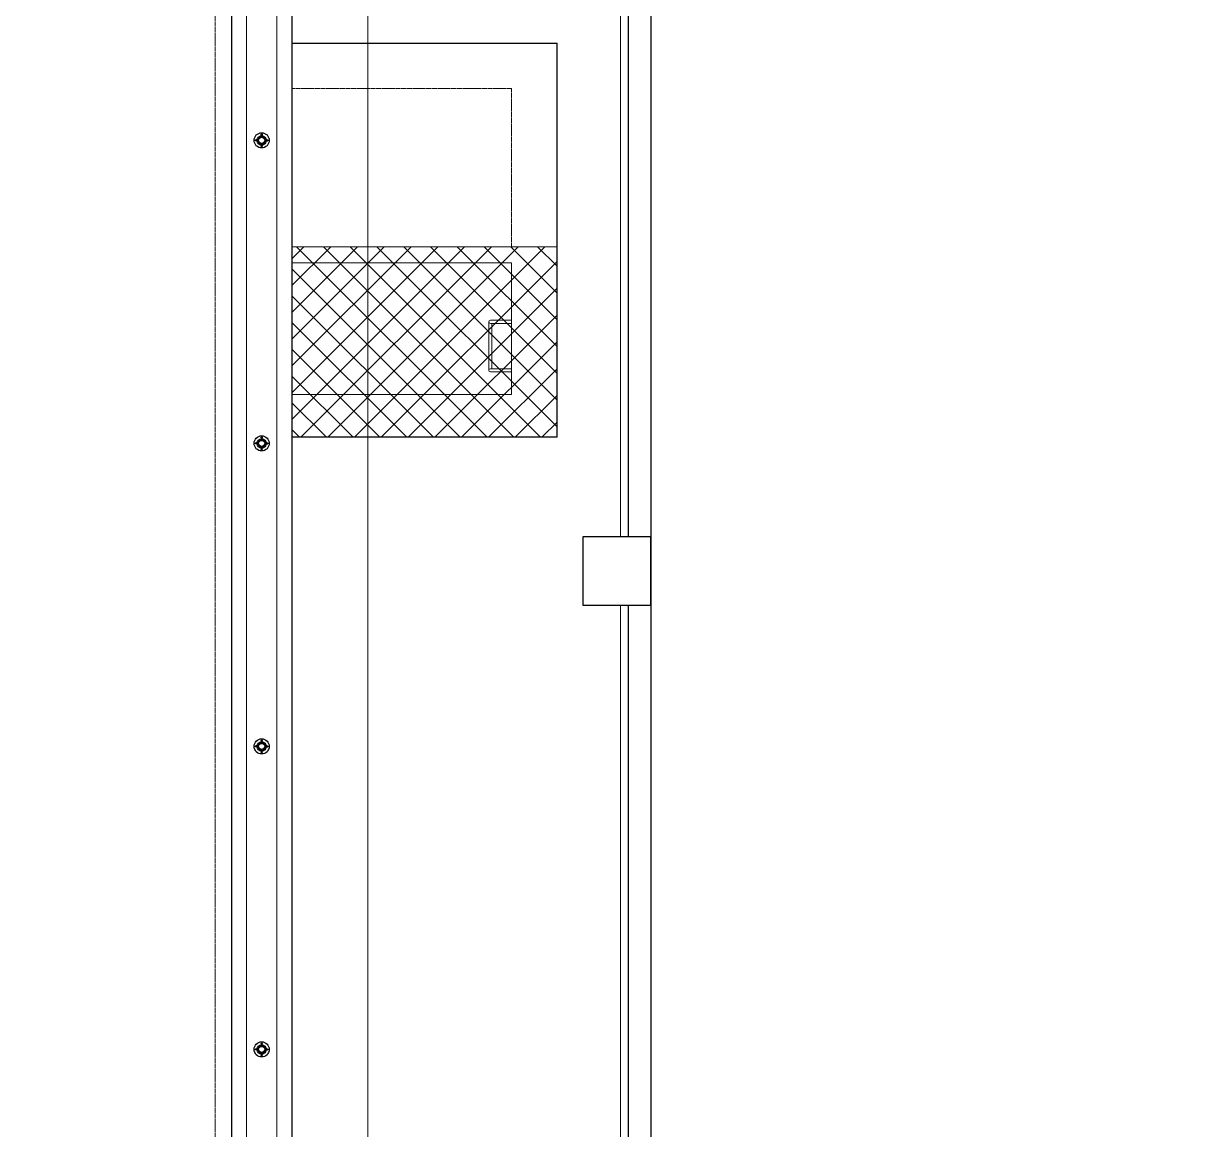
# Model space of a CAD drawing. Header units: inches. Extents: x 65856 to 131389, y 84027 to 134980.
# Drawn here: x 105343 to 113004, y 112648 to 119952 of the extents above; entities that cross this region are included whole.
import ezdxf

# ---------------------------------------------------------------- set-up
doc = ezdxf.new("R2010")
doc.units = ezdxf.units.IN
doc.header["$MEASUREMENT"] = 0
doc.linetypes.add('HIDDEN', pattern=[0.375, 0.25, -0.125])
doc.linetypes.add('HIDDENX2', pattern=[0.75, 0.5, -0.25])
doc.layers.add('DIM', color=251, linetype='Continuous', lineweight=0)
doc.layers.add('M-X-BKGD', color=8, linetype='Continuous')
doc.layers.add('PIPE FLOOR PLAN', color=252, linetype='Continuous')

# ---------------------------------------------------------------- blocks, each defined once
blk = doc.blocks.new('123')
at = {"color": 8, "linetype": 'Continuous', "ltscale": 300}
blk.add_line((-750109.9, -1051356.2), (-773145, -1051356.2), dxfattribs=at)
blk.add_line((-750109.9, -1051356.2), (-773145, -1051356.2), dxfattribs=at)
at = {"layer": 'DIM', "color": 8, "linetype": 'Continuous', "lineweight": 0, "ltscale": 10}
for p, q in [((-749997.7, -1051456.2), (-773245, -1051456.2)), ((-773445, -1051656.2), (-749773.1, -1051656.2))]:
    blk.add_line(p, q, dxfattribs=at)
at = {"layer": 'DIM', "color": 8, "lineweight": 0}
for p, q in [((-761280.9, -1051756.2), (-761280.9, -1053206.2)), ((-761280.9, -1051756.2), (-761280.9, -1053206.2)), ((-760410.9, -1051756.2), (-760410.9, -1053206.2)), ((-760410.9, -1051756.2), (-760410.9, -1053206.2)), ((-760305.9, -1053506.2), (-760305.9, -1051756.2)), ((-760305.9, -1053506.2), (-760305.9, -1051756.2)), ((-761130.9, -1053206.2), (-761130.9, -1053066.2)), ((-761130.9, -1053206.2), (-761130.9, -1053066.2)), ((-760800.9, -1053056.2), (-761120.9, -1053056.2)), ((-760800.9, -1053056.2), (-761120.9, -1053056.2)), ((-761110.9, -1053206.2), (-761110.9, -1053066.2)), ((-761110.9, -1053206.2), (-761110.9, -1053066.2)), ((-760810.9, -1053076.2), (-761110.9, -1053076.2)), ((-760810.9, -1053076.2), (-761110.9, -1053076.2)), ((-760810.9, -1053206.2), (-760810.9, -1053066.2)), ((-760810.9, -1053206.2), (-760810.9, -1053066.2)), ((-760790.9, -1053206.2), (-760790.9, -1053066.2)), ((-760790.9, -1053206.2), (-760790.9, -1053066.2)), ((-761280.9, -1053206.2), (-760410.9, -1053206.2)), ((-761280.9, -1053206.2), (-760410.9, -1053206.2))]:
    blk.add_line(p, q, dxfattribs=at)
at = {"layer": 'DIM', "linetype": 'HIDDENX2', "lineweight": 0, "ltscale": 10}
for p, q in [((-759260.9, -1051756.2), (-759260.9, -1053206.2)), ((-759260.9, -1051756.2), (-759260.9, -1053206.2)), ((-749099.6, -1052256.2), (-774045, -1052256.2)), ((-749099.6, -1052256.2), (-774045, -1052256.2)), ((-760305.9, -1053206.2), (-759260.9, -1053206.2)), ((-760305.9, -1053206.2), (-759260.9, -1053206.2))]:
    blk.add_line(p, q, dxfattribs=at)
at = {"layer": 'DIM', "color": 8, "linetype": 'Continuous', "lineweight": 0, "ltscale": 10}
for points in [[(-773445, -1049982.1), (-773445, -1051656.2), (-749773.1, -1051656.2), (-749961.7, -1050029)], [(-750158.1, -1050071.7), (-749997.7, -1051456.2), (-773245, -1051456.2), (-773245, -1050030.1)]]:
    blk.add_lwpolyline(points, dxfattribs=at)
at = {"layer": 'DIM', "linetype": 'HIDDENX2', "lineweight": 0, "ltscale": 10}
blk.add_lwpolyline([(-773045, -1049991.3), (-773045, -1051150.1), (-772945, -1051250.1), (-758491, -1051250.1), (-758391, -1051150.1), (-758391, -1050060.1)], dxfattribs=at)
at = {"layer": 'DIM', "color": 8, "lineweight": 0}
for centre in [(-761120.9, -1053066.2), (-761120.9, -1053066.2), (-760800.9, -1053066.2), (-760800.9, -1053066.2)]:
    blk.add_arc(centre, 10, 0, 180, dxfattribs=at)
at = {"layer": 'PIPE FLOOR PLAN', "color": 8}
for p, q in [((-765653, -1051556.3), (-765628, -1051556.3)), ((-765553, -1051556.3), (-765578, -1051556.3)), ((-763653, -1051556.3), (-763628, -1051556.3)), ((-763553, -1051556.3), (-763578, -1051556.3)), ((-761653, -1051556.3), (-761628, -1051556.3)), ((-761553, -1051556.3), (-761578, -1051556.3)), ((-759653, -1051556.3), (-759628, -1051556.3)), ((-759553, -1051556.3), (-759578, -1051556.3)), ((-749660.9, -1051756.2), (-773545, -1051756.2)), ((-749660.9, -1051756.2), (-773545, -1051756.2)), ((-761560.9, -1051756.2), (-761560.9, -1053506.2)), ((-761560.9, -1051756.2), (-761560.9, -1053506.2)), ((-758960.9, -1051756.2), (-758960.9, -1053506.2)), ((-758960.9, -1051756.2), (-758960.9, -1053506.2)), ((-761560.9, -1053506.2), (-758960.9, -1053506.2)), ((-761560.9, -1053506.2), (-758960.9, -1053506.2)), ((-762670.9, -1053976.2), (-768220.9, -1053976.2)), ((-762670.9, -1053976.2), (-768220.9, -1053976.2)), ((-756670.9, -1053976.2), (-762220.9, -1053976.2)), ((-756670.9, -1053976.2), (-762220.9, -1053976.2)), ((-750670.9, -1054126.2), (-774220.9, -1054126.2)), ((-750670.9, -1054126.2), (-774220.9, -1054126.2))]:
    blk.add_line(p, q, dxfattribs=at)
for points in [[(-765603, -1051519.1), (-765605.7, -1051519.1), (-765605.7, -1051518.4), (-765603, -1051518.4)], [(-765603, -1051519.1), (-765605.7, -1051519.1), (-765605.7, -1051518.4), (-765603, -1051518.4)], [(-765602.7, -1051518.8), (-765602.7, -1051516.2), (-765603.4, -1051516.2), (-765603.4, -1051518.8)], [(-765603.4, -1051518.8), (-765603.4, -1051516.2), (-765602.7, -1051516.2), (-765602.7, -1051518.8)], [(-765602.7, -1051518.8), (-765602.7, -1051521.4), (-765603.4, -1051521.4), (-765603.4, -1051518.8)], [(-765603.4, -1051518.8), (-765603.4, -1051521.4), (-765602.7, -1051521.4), (-765602.7, -1051518.8)], [(-765603, -1051519.1), (-765600.4, -1051519.1), (-765600.4, -1051518.4), (-765603, -1051518.4)], [(-765603, -1051519.1), (-765600.4, -1051519.1), (-765600.4, -1051518.4), (-765603, -1051518.4)], [(-763603, -1051519.1), (-763605.7, -1051519.1), (-763605.7, -1051518.4), (-763603, -1051518.4)], [(-763603, -1051519.1), (-763605.7, -1051519.1), (-763605.7, -1051518.4), (-763603, -1051518.4)], [(-763602.7, -1051518.8), (-763602.7, -1051516.2), (-763603.4, -1051516.2), (-763603.4, -1051518.8)], [(-763603.4, -1051518.8), (-763603.4, -1051516.2), (-763602.7, -1051516.2), (-763602.7, -1051518.8)], [(-763602.7, -1051518.8), (-763602.7, -1051521.4), (-763603.4, -1051521.4), (-763603.4, -1051518.8)], [(-763603.4, -1051518.8), (-763603.4, -1051521.4), (-763602.7, -1051521.4), (-763602.7, -1051518.8)], [(-763603, -1051519.1), (-763600.4, -1051519.1), (-763600.4, -1051518.4), (-763603, -1051518.4)], [(-763603, -1051519.1), (-763600.4, -1051519.1), (-763600.4, -1051518.4), (-763603, -1051518.4)], [(-761603, -1051519.1), (-761605.7, -1051519.1), (-761605.7, -1051518.4), (-761603, -1051518.4)], [(-761603, -1051519.1), (-761605.7, -1051519.1), (-761605.7, -1051518.4), (-761603, -1051518.4)], [(-761602.7, -1051518.8), (-761602.7, -1051516.2), (-761603.4, -1051516.2), (-761603.4, -1051518.8)], [(-761603.4, -1051518.8), (-761603.4, -1051516.2), (-761602.7, -1051516.2), (-761602.7, -1051518.8)], [(-761602.7, -1051518.8), (-761602.7, -1051521.4), (-761603.4, -1051521.4), (-761603.4, -1051518.8)], [(-761603.4, -1051518.8), (-761603.4, -1051521.4), (-761602.7, -1051521.4), (-761602.7, -1051518.8)], [(-761603, -1051519.1), (-761600.4, -1051519.1), (-761600.4, -1051518.4), (-761603, -1051518.4)], [(-761603, -1051519.1), (-761600.4, -1051519.1), (-761600.4, -1051518.4), (-761603, -1051518.4)], [(-759603, -1051519.1), (-759605.7, -1051519.1), (-759605.7, -1051518.4), (-759603, -1051518.4)], [(-759603, -1051519.1), (-759605.7, -1051519.1), (-759605.7, -1051518.4), (-759603, -1051518.4)], [(-759602.7, -1051518.8), (-759602.7, -1051516.2), (-759603.4, -1051516.2), (-759603.4, -1051518.8)], [(-759603.4, -1051518.8), (-759603.4, -1051516.2), (-759602.7, -1051516.2), (-759602.7, -1051518.8)], [(-759602.7, -1051518.8), (-759602.7, -1051521.4), (-759603.4, -1051521.4), (-759603.4, -1051518.8)], [(-759603.4, -1051518.8), (-759603.4, -1051521.4), (-759602.7, -1051521.4), (-759602.7, -1051518.8)], [(-759603, -1051519.1), (-759600.4, -1051519.1), (-759600.4, -1051518.4), (-759603, -1051518.4)], [(-759603, -1051519.1), (-759600.4, -1051519.1), (-759600.4, -1051518.4), (-759603, -1051518.4)], [(-765640.5, -1051556.6), (-765643.2, -1051556.6), (-765643.2, -1051555.9), (-765640.5, -1051555.9)], [(-765640.5, -1051555.9), (-765643.2, -1051555.9), (-765643.2, -1051556.6), (-765640.5, -1051556.6)], [(-765640.2, -1051556.3), (-765640.2, -1051553.7), (-765640.9, -1051553.7), (-765640.9, -1051556.3)], [(-765640.2, -1051556.3), (-765640.2, -1051553.7), (-765640.9, -1051553.7), (-765640.9, -1051556.3)], [(-765640.2, -1051556.3), (-765640.2, -1051558.9), (-765640.9, -1051558.9), (-765640.9, -1051556.3)], [(-765640.2, -1051556.3), (-765640.2, -1051558.9), (-765640.9, -1051558.9), (-765640.9, -1051556.3)], [(-765640.5, -1051556.6), (-765637.9, -1051556.6), (-765637.9, -1051555.9), (-765640.5, -1051555.9)], [(-765640.5, -1051555.9), (-765637.9, -1051555.9), (-765637.9, -1051556.6), (-765640.5, -1051556.6)], [(-765603, -1051593.4), (-765605.7, -1051593.4), (-765605.7, -1051594.1), (-765603, -1051594.1)], [(-765603, -1051593.4), (-765605.7, -1051593.4), (-765605.7, -1051594.1), (-765603, -1051594.1)], [(-765603.4, -1051593.8), (-765603.4, -1051591.2), (-765602.7, -1051591.2), (-765602.7, -1051593.8)], [(-765602.7, -1051593.8), (-765602.7, -1051591.2), (-765603.4, -1051591.2), (-765603.4, -1051593.8)], [(-765603.4, -1051593.8), (-765603.4, -1051596.4), (-765602.7, -1051596.4), (-765602.7, -1051593.8)], [(-765602.7, -1051593.8), (-765602.7, -1051596.4), (-765603.4, -1051596.4), (-765603.4, -1051593.8)], [(-765603, -1051593.4), (-765600.4, -1051593.4), (-765600.4, -1051594.1), (-765603, -1051594.1)], [(-765603, -1051593.4), (-765600.4, -1051593.4), (-765600.4, -1051594.1), (-765603, -1051594.1)], [(-765565.5, -1051555.9), (-765568.2, -1051555.9), (-765568.2, -1051556.6), (-765565.5, -1051556.6)], [(-765565.5, -1051556.6), (-765568.2, -1051556.6), (-765568.2, -1051555.9), (-765565.5, -1051555.9)], [(-765565.9, -1051556.3), (-765565.9, -1051553.7), (-765565.2, -1051553.7), (-765565.2, -1051556.3)], [(-765565.9, -1051556.3), (-765565.9, -1051553.7), (-765565.2, -1051553.7), (-765565.2, -1051556.3)], [(-765565.9, -1051556.3), (-765565.9, -1051558.9), (-765565.2, -1051558.9), (-765565.2, -1051556.3)], [(-765565.9, -1051556.3), (-765565.9, -1051558.9), (-765565.2, -1051558.9), (-765565.2, -1051556.3)], [(-765565.5, -1051555.9), (-765562.9, -1051555.9), (-765562.9, -1051556.6), (-765565.5, -1051556.6)], [(-765565.5, -1051556.6), (-765562.9, -1051556.6), (-765562.9, -1051555.9), (-765565.5, -1051555.9)], [(-763640.5, -1051556.6), (-763643.2, -1051556.6), (-763643.2, -1051555.9), (-763640.5, -1051555.9)], [(-763640.5, -1051555.9), (-763643.2, -1051555.9), (-763643.2, -1051556.6), (-763640.5, -1051556.6)], [(-763640.2, -1051556.3), (-763640.2, -1051553.7), (-763640.9, -1051553.7), (-763640.9, -1051556.3)], [(-763640.2, -1051556.3), (-763640.2, -1051553.7), (-763640.9, -1051553.7), (-763640.9, -1051556.3)], [(-763640.2, -1051556.3), (-763640.2, -1051558.9), (-763640.9, -1051558.9), (-763640.9, -1051556.3)], [(-763640.2, -1051556.3), (-763640.2, -1051558.9), (-763640.9, -1051558.9), (-763640.9, -1051556.3)], [(-763640.5, -1051556.6), (-763637.9, -1051556.6), (-763637.9, -1051555.9), (-763640.5, -1051555.9)], [(-763640.5, -1051555.9), (-763637.9, -1051555.9), (-763637.9, -1051556.6), (-763640.5, -1051556.6)], [(-763603, -1051593.4), (-763605.7, -1051593.4), (-763605.7, -1051594.1), (-763603, -1051594.1)], [(-763603, -1051593.4), (-763605.7, -1051593.4), (-763605.7, -1051594.1), (-763603, -1051594.1)], [(-763603.4, -1051593.8), (-763603.4, -1051591.2), (-763602.7, -1051591.2), (-763602.7, -1051593.8)], [(-763602.7, -1051593.8), (-763602.7, -1051591.2), (-763603.4, -1051591.2), (-763603.4, -1051593.8)], [(-763603.4, -1051593.8), (-763603.4, -1051596.4), (-763602.7, -1051596.4), (-763602.7, -1051593.8)], [(-763602.7, -1051593.8), (-763602.7, -1051596.4), (-763603.4, -1051596.4), (-763603.4, -1051593.8)], [(-763603, -1051593.4), (-763600.4, -1051593.4), (-763600.4, -1051594.1), (-763603, -1051594.1)], [(-763603, -1051593.4), (-763600.4, -1051593.4), (-763600.4, -1051594.1), (-763603, -1051594.1)], [(-763565.5, -1051555.9), (-763568.2, -1051555.9), (-763568.2, -1051556.6), (-763565.5, -1051556.6)], [(-763565.5, -1051556.6), (-763568.2, -1051556.6), (-763568.2, -1051555.9), (-763565.5, -1051555.9)], [(-763565.9, -1051556.3), (-763565.9, -1051553.7), (-763565.2, -1051553.7), (-763565.2, -1051556.3)], [(-763565.9, -1051556.3), (-763565.9, -1051553.7), (-763565.2, -1051553.7), (-763565.2, -1051556.3)], [(-763565.9, -1051556.3), (-763565.9, -1051558.9), (-763565.2, -1051558.9), (-763565.2, -1051556.3)], [(-763565.9, -1051556.3), (-763565.9, -1051558.9), (-763565.2, -1051558.9), (-763565.2, -1051556.3)], [(-763565.5, -1051555.9), (-763562.9, -1051555.9), (-763562.9, -1051556.6), (-763565.5, -1051556.6)], [(-763565.5, -1051556.6), (-763562.9, -1051556.6), (-763562.9, -1051555.9), (-763565.5, -1051555.9)], [(-761640.5, -1051556.6), (-761643.2, -1051556.6), (-761643.2, -1051555.9), (-761640.5, -1051555.9)], [(-761640.5, -1051555.9), (-761643.2, -1051555.9), (-761643.2, -1051556.6), (-761640.5, -1051556.6)], [(-761640.2, -1051556.3), (-761640.2, -1051553.7), (-761640.9, -1051553.7), (-761640.9, -1051556.3)], [(-761640.2, -1051556.3), (-761640.2, -1051553.7), (-761640.9, -1051553.7), (-761640.9, -1051556.3)], [(-761640.2, -1051556.3), (-761640.2, -1051558.9), (-761640.9, -1051558.9), (-761640.9, -1051556.3)], [(-761640.2, -1051556.3), (-761640.2, -1051558.9), (-761640.9, -1051558.9), (-761640.9, -1051556.3)], [(-761640.5, -1051556.6), (-761637.9, -1051556.6), (-761637.9, -1051555.9), (-761640.5, -1051555.9)], [(-761640.5, -1051555.9), (-761637.9, -1051555.9), (-761637.9, -1051556.6), (-761640.5, -1051556.6)], [(-761603, -1051593.4), (-761605.7, -1051593.4), (-761605.7, -1051594.1), (-761603, -1051594.1)], [(-761603, -1051593.4), (-761605.7, -1051593.4), (-761605.7, -1051594.1), (-761603, -1051594.1)], [(-761603.4, -1051593.8), (-761603.4, -1051591.2), (-761602.7, -1051591.2), (-761602.7, -1051593.8)], [(-761602.7, -1051593.8), (-761602.7, -1051591.2), (-761603.4, -1051591.2), (-761603.4, -1051593.8)], [(-761603.4, -1051593.8), (-761603.4, -1051596.4), (-761602.7, -1051596.4), (-761602.7, -1051593.8)], [(-761602.7, -1051593.8), (-761602.7, -1051596.4), (-761603.4, -1051596.4), (-761603.4, -1051593.8)], [(-761603, -1051593.4), (-761600.4, -1051593.4), (-761600.4, -1051594.1), (-761603, -1051594.1)], [(-761603, -1051593.4), (-761600.4, -1051593.4), (-761600.4, -1051594.1), (-761603, -1051594.1)], [(-761565.5, -1051555.9), (-761568.2, -1051555.9), (-761568.2, -1051556.6), (-761565.5, -1051556.6)], [(-761565.5, -1051556.6), (-761568.2, -1051556.6), (-761568.2, -1051555.9), (-761565.5, -1051555.9)], [(-761565.9, -1051556.3), (-761565.9, -1051553.7), (-761565.2, -1051553.7), (-761565.2, -1051556.3)], [(-761565.9, -1051556.3), (-761565.9, -1051553.7), (-761565.2, -1051553.7), (-761565.2, -1051556.3)], [(-761565.9, -1051556.3), (-761565.9, -1051558.9), (-761565.2, -1051558.9), (-761565.2, -1051556.3)], [(-761565.9, -1051556.3), (-761565.9, -1051558.9), (-761565.2, -1051558.9), (-761565.2, -1051556.3)], [(-761565.5, -1051555.9), (-761562.9, -1051555.9), (-761562.9, -1051556.6), (-761565.5, -1051556.6)], [(-761565.5, -1051556.6), (-761562.9, -1051556.6), (-761562.9, -1051555.9), (-761565.5, -1051555.9)], [(-759640.5, -1051556.6), (-759643.2, -1051556.6), (-759643.2, -1051555.9), (-759640.5, -1051555.9)], [(-759640.5, -1051555.9), (-759643.2, -1051555.9), (-759643.2, -1051556.6), (-759640.5, -1051556.6)], [(-759640.2, -1051556.3), (-759640.2, -1051553.7), (-759640.9, -1051553.7), (-759640.9, -1051556.3)], [(-759640.2, -1051556.3), (-759640.2, -1051553.7), (-759640.9, -1051553.7), (-759640.9, -1051556.3)], [(-759640.2, -1051556.3), (-759640.2, -1051558.9), (-759640.9, -1051558.9), (-759640.9, -1051556.3)], [(-759640.2, -1051556.3), (-759640.2, -1051558.9), (-759640.9, -1051558.9), (-759640.9, -1051556.3)], [(-759640.5, -1051556.6), (-759637.9, -1051556.6), (-759637.9, -1051555.9), (-759640.5, -1051555.9)], [(-759640.5, -1051555.9), (-759637.9, -1051555.9), (-759637.9, -1051556.6), (-759640.5, -1051556.6)], [(-759603, -1051593.4), (-759605.7, -1051593.4), (-759605.7, -1051594.1), (-759603, -1051594.1)], [(-759603, -1051593.4), (-759605.7, -1051593.4), (-759605.7, -1051594.1), (-759603, -1051594.1)], [(-759603.4, -1051593.8), (-759603.4, -1051591.2), (-759602.7, -1051591.2), (-759602.7, -1051593.8)], [(-759602.7, -1051593.8), (-759602.7, -1051591.2), (-759603.4, -1051591.2), (-759603.4, -1051593.8)], [(-759603.4, -1051593.8), (-759603.4, -1051596.4), (-759602.7, -1051596.4), (-759602.7, -1051593.8)], [(-759602.7, -1051593.8), (-759602.7, -1051596.4), (-759603.4, -1051596.4), (-759603.4, -1051593.8)], [(-759603, -1051593.4), (-759600.4, -1051593.4), (-759600.4, -1051594.1), (-759603, -1051594.1)], [(-759603, -1051593.4), (-759600.4, -1051593.4), (-759600.4, -1051594.1), (-759603, -1051594.1)], [(-759565.5, -1051555.9), (-759568.2, -1051555.9), (-759568.2, -1051556.6), (-759565.5, -1051556.6)], [(-759565.5, -1051556.6), (-759568.2, -1051556.6), (-759568.2, -1051555.9), (-759565.5, -1051555.9)], [(-759565.9, -1051556.3), (-759565.9, -1051553.7), (-759565.2, -1051553.7), (-759565.2, -1051556.3)], [(-759565.9, -1051556.3), (-759565.9, -1051553.7), (-759565.2, -1051553.7), (-759565.2, -1051556.3)], [(-759565.9, -1051556.3), (-759565.9, -1051558.9), (-759565.2, -1051558.9), (-759565.2, -1051556.3)], [(-759565.9, -1051556.3), (-759565.9, -1051558.9), (-759565.2, -1051558.9), (-759565.2, -1051556.3)], [(-759565.5, -1051555.9), (-759562.9, -1051555.9), (-759562.9, -1051556.6), (-759565.5, -1051556.6)], [(-759565.5, -1051556.6), (-759562.9, -1051556.6), (-759562.9, -1051555.9), (-759565.5, -1051555.9)], [(-762670.9, -1053676.2), (-762670.9, -1054126.2), (-762220.9, -1054126.2), (-762220.9, -1053676.2)], [(-762670.9, -1053676.2), (-762670.9, -1054126.2), (-762220.9, -1054126.2), (-762220.9, -1053676.2)]]:
    blk.add_lwpolyline(points, close=True, dxfattribs=at)
for centre, radius in [((-765603, -1051556.3), 50), ((-765603, -1051556.3), 50), ((-765640.5, -1051556.3), 3.53), ((-765640.5, -1051556.3), 3.53), ((-765603, -1051556.3), 31), ((-765603, -1051556.3), 31), ((-765603, -1051556.3), 25), ((-765603, -1051556.3), 25), ((-765603, -1051556.3), 20), ((-765603, -1051556.3), 20), ((-765603, -1051518.8), 3.53), ((-765603, -1051518.8), 3.53), ((-765565.5, -1051556.3), 3.53), ((-765565.5, -1051556.3), 3.53), ((-763603, -1051556.3), 50), ((-763603, -1051556.3), 50), ((-763640.5, -1051556.3), 3.53), ((-763640.5, -1051556.3), 3.53), ((-763603, -1051556.3), 31), ((-763603, -1051556.3), 31), ((-763603, -1051556.3), 25), ((-763603, -1051556.3), 25), ((-763603, -1051556.3), 20), ((-763603, -1051556.3), 20), ((-763603, -1051518.8), 3.53), ((-763603, -1051518.8), 3.53), ((-763565.5, -1051556.3), 3.53), ((-763565.5, -1051556.3), 3.53), ((-761603, -1051556.3), 50), ((-761603, -1051556.3), 50), ((-761640.5, -1051556.3), 3.53), ((-761640.5, -1051556.3), 3.53), ((-761603, -1051556.3), 31), ((-761603, -1051556.3), 31), ((-761603, -1051556.3), 25), ((-761603, -1051556.3), 25), ((-761603, -1051556.3), 20), ((-761603, -1051556.3), 20), ((-761603, -1051518.8), 3.53), ((-761603, -1051518.8), 3.53), ((-761565.5, -1051556.3), 3.53), ((-761565.5, -1051556.3), 3.53), ((-759603, -1051556.3), 50), ((-759603, -1051556.3), 50), ((-759640.5, -1051556.3), 3.53), ((-759640.5, -1051556.3), 3.53), ((-759603, -1051556.3), 31), ((-759603, -1051556.3), 31), ((-759603, -1051556.3), 25), ((-759603, -1051556.3), 25), ((-759603, -1051556.3), 20), ((-759603, -1051556.3), 20), ((-759603, -1051518.8), 3.53), ((-759603, -1051518.8), 3.53), ((-759565.5, -1051556.3), 3.53), ((-759565.5, -1051556.3), 3.53), ((-765603, -1051593.8), 3.53), ((-765603, -1051593.8), 3.53), ((-763603, -1051593.8), 3.53), ((-763603, -1051593.8), 3.53), ((-761603, -1051593.8), 3.53), ((-761603, -1051593.8), 3.53), ((-759603, -1051593.8), 3.53), ((-759603, -1051593.8), 3.53)]:
    blk.add_circle(centre, radius, dxfattribs=at)

msp = doc.modelspace()

# ---------------------------------------------------------------- hatches: boundary and pattern name
at = {"layer": 'M-X-BKGD'}
h = msp.add_hatch(dxfattribs=at)
h.set_pattern_fill('ANSI37', color=8, scale=1000, style=0)
h.set_pattern_definition([(45, (54934.32, 91316.4), (-88.38835, 88.38835), []), (135, (54934.32, 91316.4), (-88.38835, -88.38835), [])])
h.paths.add_polyline_path([(108866.8, 118475.8), (107116.8, 118475.8), (107116.8, 117220.8), (108866.8, 117220.8)])

# ---------------------------------------------------------------- linework, layer by layer
at = {"layer": 'M-X-BKGD', "color": 8, "linetype": 'HIDDEN', "lineweight": 0, "ltscale": 10}
msp.add_line((107616.8, 129682.1), (107616.8, 104736.7), dxfattribs=at)
msp.add_line((107616.8, 129682.1), (107616.8, 104736.7), dxfattribs=at)
at = {"layer": 'M-X-BKGD', "color": 8, "linetype": 'Continuous', "lineweight": 0, "ltscale": 10}
for p, q in [((107116.8, 129120.8), (107116.8, 105236.7)), ((107116.8, 129120.8), (107116.8, 105236.7)), ((106716.8, 128671.8), (106716.8, 105636.7)), ((107116.8, 119820.8), (108866.8, 119820.8)), ((107116.8, 119820.8), (108866.8, 119820.8)), ((108866.8, 117220.8), (108866.8, 119820.8)), ((108866.8, 117220.8), (108866.8, 119820.8)), ((107116.8, 117220.8), (108866.8, 117220.8)), ((107116.8, 117220.8), (108866.8, 117220.8))]:
    msp.add_line(p, q, dxfattribs=at)
at = {"layer": 'M-X-BKGD', "color": 8, "linetype": 'Continuous', "ltscale": 300}
msp.add_line((106716.8, 128671.8), (106716.8, 105636.7), dxfattribs=at)
at = {"layer": 'M-X-BKGD', "color": 8, "linetype": 'HIDDENX2', "lineweight": 0, "ltscale": 10}
for p in [(107116.8, 119520.8), (107116.8, 119520.8), (108566.8, 118475.8), (108566.8, 118475.8)]:
    msp.add_line(p, (108566.8, 119520.8), dxfattribs=at)
at = {"layer": 'M-X-BKGD', "color": 8, "lineweight": 0}
for p, q in [((108866.8, 118475.8), (107116.8, 118475.8)), ((108866.8, 118475.8), (107116.8, 118475.8)), ((107116.8, 118370.8), (108566.8, 118370.8)), ((107116.8, 118370.8), (108566.8, 118370.8)), ((108566.8, 117500.8), (108566.8, 118370.8)), ((108566.8, 117500.8), (108566.8, 118370.8)), ((108566.8, 117990.8), (108426.8, 117990.8)), ((108566.8, 117990.8), (108426.8, 117990.8)), ((108416.8, 117980.8), (108416.8, 117660.8)), ((108416.8, 117980.8), (108416.8, 117660.8)), ((108566.8, 117970.8), (108426.8, 117970.8)), ((108566.8, 117970.8), (108426.8, 117970.8)), ((108436.8, 117970.8), (108436.8, 117670.8)), ((108436.8, 117970.8), (108436.8, 117670.8)), ((108566.8, 117670.8), (108426.8, 117670.8)), ((108566.8, 117670.8), (108426.8, 117670.8)), ((108566.8, 117650.8), (108426.8, 117650.8)), ((108566.8, 117650.8), (108426.8, 117650.8)), ((107116.8, 117500.8), (108566.8, 117500.8)), ((107116.8, 117500.8), (108566.8, 117500.8))]:
    msp.add_line(p, q, dxfattribs=at)
at = {"layer": 'M-X-BKGD', "color": 8, "linetype": 'Continuous', "lineweight": 0, "ltscale": 10}
for points in [[(128036.8, 104560.8), (109486.8, 104560.8), (109486.8, 128110.8), (128036.8, 128110.8)], [(107116.8, 118475.8), (108866.8, 118475.8), (108866.8, 117220.8), (107116.8, 117220.8)], [(109036.8, 116110.8), (109486.8, 116110.8), (109486.8, 116560.8), (109036.8, 116560.8)]]:
    msp.add_lwpolyline(points, close=True, dxfattribs=at)
for points in [[(109286.8, 116560.8), (109286.8, 122110.8)], [(109286.8, 110560.8), (109286.8, 116110.8)]]:
    msp.add_lwpolyline(points, dxfattribs=at)
at = {"layer": 'M-X-BKGD', "color": 8, "lineweight": 0}
for centre in [(108426.8, 117980.8), (108426.8, 117980.8), (108426.8, 117660.8), (108426.8, 117660.8)]:
    msp.add_arc(centre, 10, 90, 270, dxfattribs=at)

# ---------------------------------------------------------------- block references
at = {"layer": 'M-X-BKGD', "rotation": 90}
msp.add_blockref('123', (-944639.4, 878781.7), dxfattribs=at)

doc.saveas('drawing.dxf')
